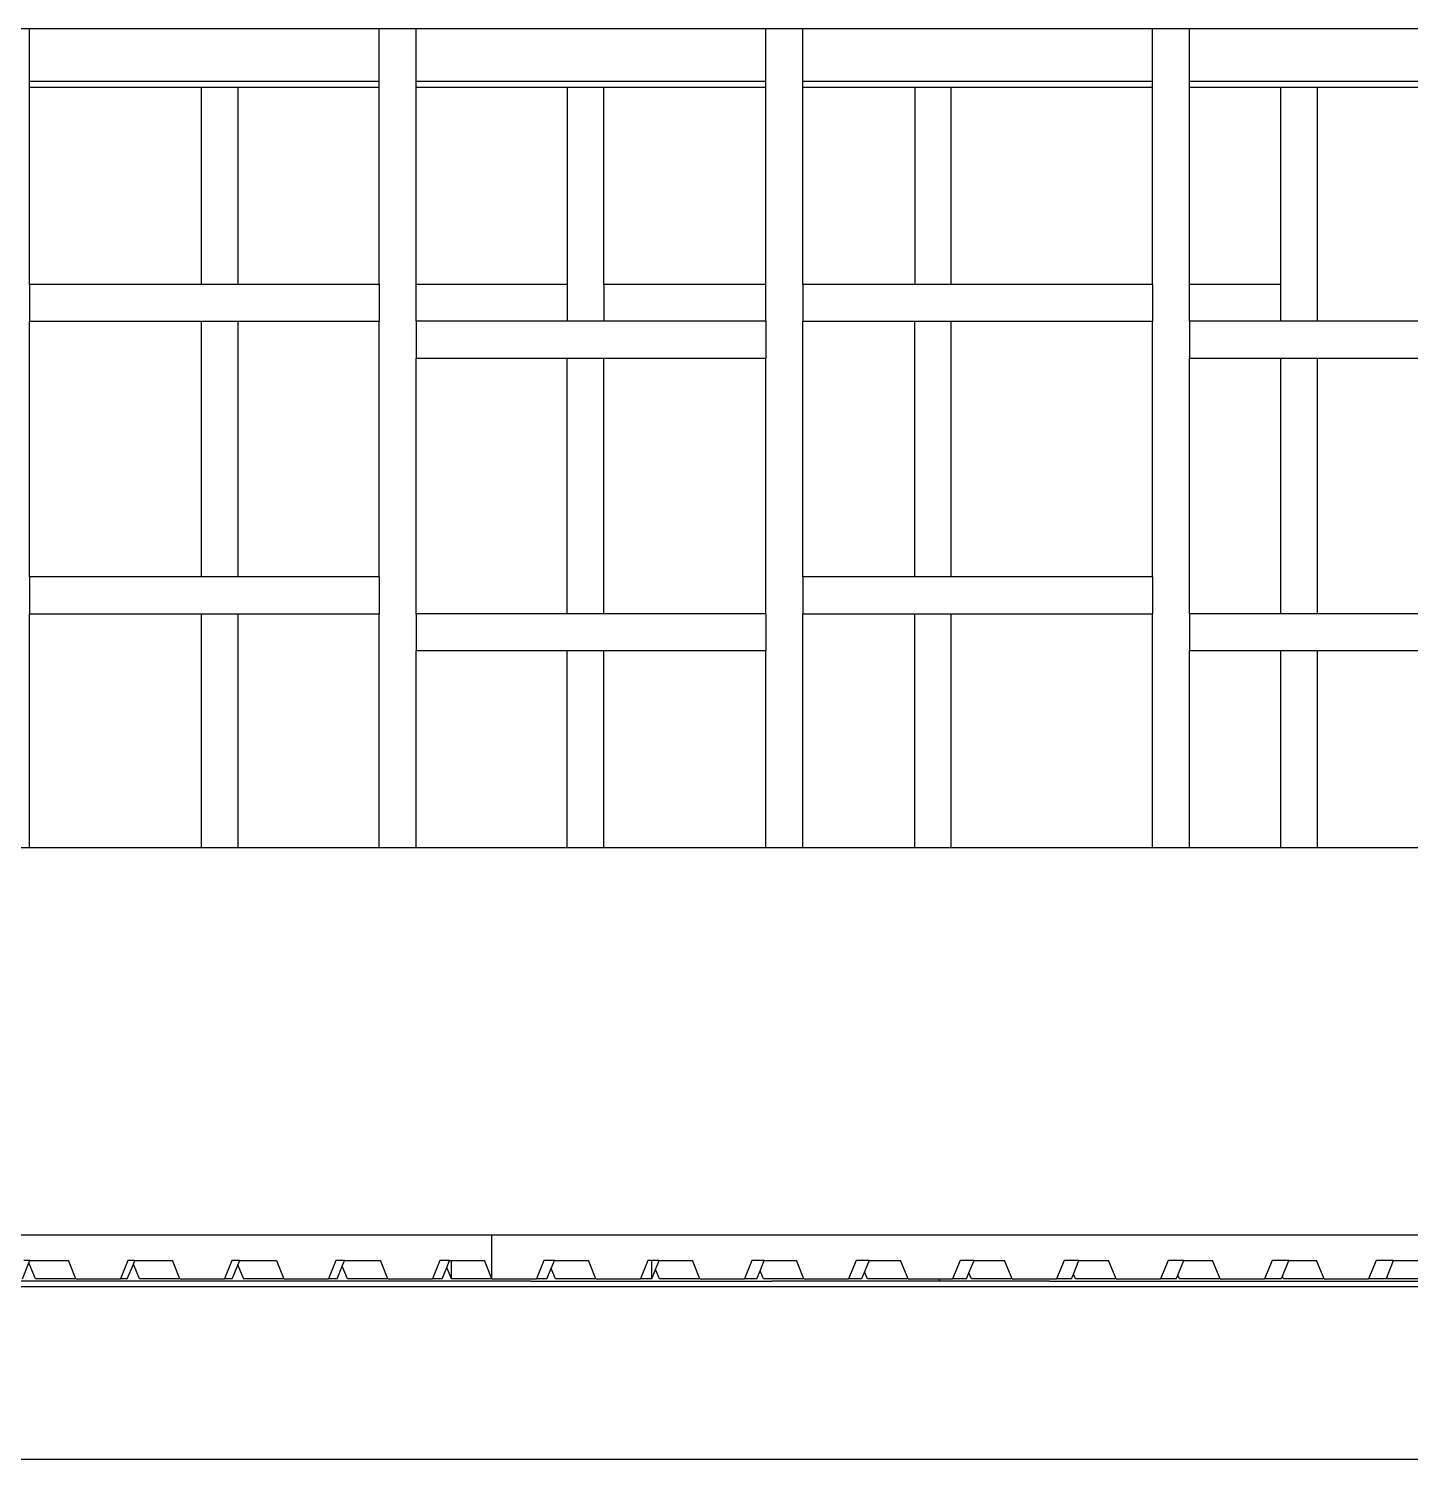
# Model space of a CAD drawing. Extents: x -60 to 60, y -13 to 16.
# Drawn here: x 10.004 to 13.756, y 5.357 to 9.241 of the extents above; entities that cross this region are included whole.
import ezdxf

# ---------------------------------------------------------------- set-up
doc = ezdxf.new("R2010")
doc.units = 0
doc.layers.get('0').update_dxf_attribs({"linetype": 'CONTINUOUS'})

msp = doc.modelspace()

# ---------------------------------------------------------------- linework, layer by layer
for p, q in [((9.9064, 9.2407), (10.0064, 9.2407)), ((10.0064, 9.2407), (10.9564, 9.2407)), ((10.0064, 9.0967), (10.0064, 9.2407)), ((10.9564, 9.2407), (11.0564, 9.2407)), ((10.9564, 9.0967), (10.9564, 9.2407)), ((11.0564, 9.2407), (12.0064, 9.2407)), ((11.0564, 9.0967), (11.0564, 9.2407)), ((12.0064, 9.2407), (12.1064, 9.2407)), ((12.0064, 9.0967), (12.0064, 9.2407)), ((12.1064, 9.2407), (13.0564, 9.2407)), ((12.1064, 9.0967), (12.1064, 9.2407)), ((13.0564, 9.2407), (13.1564, 9.2407)), ((13.0564, 9.0967), (13.0564, 9.2407)), ((13.1564, 9.2407), (14.1064, 9.2407)), ((13.1564, 9.0967), (13.1564, 9.2407)), ((10.9564, 9.0967), (10.0064, 9.0967)), ((10.0064, 9.0807), (10.0064, 9.0967)), ((10.9564, 9.0807), (10.9564, 9.0967)), ((12.0064, 9.0967), (11.0564, 9.0967)), ((11.0564, 9.0807), (11.0564, 9.0967)), ((12.0064, 9.0807), (12.0064, 9.0967)), ((13.0564, 9.0967), (12.1064, 9.0967)), ((12.1064, 9.0807), (12.1064, 9.0967)), ((13.0564, 9.0807), (13.0564, 9.0967)), ((14.1064, 9.0967), (13.1564, 9.0967)), ((13.1564, 9.0807), (13.1564, 9.0967)), ((10.0064, 8.5464), (10.0064, 9.0807)), ((10.4736, 9.0807), (10.0064, 9.0807)), ((10.4736, 8.5464), (10.4736, 9.0807)), ((10.5729, 9.0807), (10.4736, 9.0807)), ((10.5729, 8.5464), (10.5729, 9.0807)), ((10.9564, 9.0807), (10.5729, 9.0807)), ((10.9564, 8.5464), (10.9564, 9.0807)), ((11.0564, 8.5464), (11.0564, 9.0807)), ((11.4668, 9.0807), (11.0564, 9.0807)), ((11.4668, 9.0807), (11.4668, 8.5464)), ((11.5662, 9.0807), (11.4668, 9.0807)), ((11.5662, 8.5464), (11.5662, 9.0807)), ((12.0064, 9.0807), (11.5662, 9.0807)), ((12.0064, 8.5464), (12.0064, 9.0807)), ((12.1064, 8.5464), (12.1064, 9.0807)), ((12.4104, 9.0807), (12.1064, 9.0807)), ((12.4104, 9.0807), (12.4104, 8.5464)), ((12.5097, 9.0807), (12.4104, 9.0807)), ((12.5097, 8.5464), (12.5097, 9.0807)), ((13.0564, 9.0807), (12.5097, 9.0807)), ((13.0564, 8.5464), (13.0564, 9.0807)), ((13.1564, 8.5464), (13.1564, 9.0807)), ((13.4037, 9.0807), (13.1564, 9.0807)), ((13.4037, 9.0807), (13.4037, 8.5464)), ((13.503, 9.0807), (13.4037, 9.0807)), ((13.503, 9.0807), (13.503, 8.4464)), ((14.1064, 9.0807), (13.503, 9.0807)), ((10.0064, 8.5464), (10.0064, 8.4464)), ((10.4736, 8.5464), (10.0064, 8.5464)), ((10.5729, 8.5464), (10.4736, 8.5464)), ((10.9564, 8.5464), (10.5729, 8.5464)), ((10.9564, 8.5464), (10.9564, 8.4464)), ((11.4668, 8.5464), (11.0564, 8.5464)), ((11.0564, 8.4464), (11.0564, 8.5464)), ((11.4668, 8.5464), (11.4668, 8.4464)), ((12.0064, 8.5464), (11.5662, 8.5464)), ((11.5662, 8.5464), (11.5662, 8.4464)), ((12.0064, 8.4464), (12.0064, 8.5464)), ((12.4104, 8.5464), (12.1064, 8.5464)), ((12.1064, 8.5464), (12.1064, 8.4464)), ((12.5097, 8.5464), (12.4104, 8.5464)), ((13.0564, 8.5464), (12.5097, 8.5464)), ((13.0564, 8.5464), (13.0564, 8.4464)), ((13.4037, 8.5464), (13.1564, 8.5464)), ((13.1564, 8.4464), (13.1564, 8.5464)), ((13.4037, 8.5464), (13.4037, 8.4464)), ((10.0064, 7.7521), (10.0064, 8.4464)), ((10.0064, 8.4464), (10.4736, 8.4464)), ((10.4736, 7.7521), (10.4736, 8.4464)), ((10.4736, 8.4464), (10.5729, 8.4464)), ((10.5729, 7.7521), (10.5729, 8.4464)), ((10.5729, 8.4464), (10.9564, 8.4464)), ((10.9564, 7.7521), (10.9564, 8.4464)), ((11.4668, 8.4464), (11.0564, 8.4464)), ((11.0564, 8.4464), (11.0564, 8.3464)), ((11.5662, 8.4464), (11.4668, 8.4464)), ((12.0064, 8.4464), (11.5662, 8.4464)), ((12.0064, 8.4464), (12.0064, 8.3464)), ((12.1064, 7.7521), (12.1064, 8.4464)), ((12.1064, 8.4464), (12.4104, 8.4464)), ((12.4104, 7.7521), (12.4104, 8.4464)), ((12.4104, 8.4464), (12.5097, 8.4464)), ((12.5097, 7.7521), (12.5097, 8.4464)), ((12.5097, 8.4464), (13.0564, 8.4464)), ((13.0564, 7.7521), (13.0564, 8.4464)), ((13.4037, 8.4464), (13.1564, 8.4464)), ((13.1564, 8.4464), (13.1564, 8.3464)), ((13.503, 8.4464), (13.4037, 8.4464)), ((14.1064, 8.4464), (13.503, 8.4464)), ((11.0564, 7.6521), (11.0564, 8.3464)), ((11.0564, 8.3464), (11.4668, 8.3464)), ((11.4668, 7.6521), (11.4668, 8.3464)), ((11.4668, 8.3464), (11.5662, 8.3464)), ((11.5662, 7.6521), (11.5662, 8.3464)), ((11.5662, 8.3464), (12.0064, 8.3464)), ((12.0064, 7.6521), (12.0064, 8.3464)), ((13.1564, 7.6521), (13.1564, 8.3464)), ((13.1564, 8.3464), (13.4037, 8.3464)), ((13.4037, 8.3464), (13.4037, 7.6521)), ((13.4037, 8.3464), (13.503, 8.3464)), ((13.503, 8.3464), (13.503, 7.6521)), ((13.503, 8.3464), (14.1064, 8.3464)), ((10.0064, 7.7521), (10.0064, 7.6521)), ((10.4736, 7.7521), (10.0064, 7.7521)), ((10.5729, 7.7521), (10.4736, 7.7521)), ((10.9564, 7.7521), (10.5729, 7.7521)), ((10.9564, 7.7521), (10.9564, 7.6521)), ((12.1064, 7.7521), (12.1064, 7.6521)), ((12.4104, 7.7521), (12.1064, 7.7521)), ((12.5097, 7.7521), (12.4104, 7.7521)), ((13.0564, 7.7521), (12.5097, 7.7521)), ((13.0564, 7.7521), (13.0564, 7.6521)), ((10.0064, 7.0164), (10.0064, 7.6521)), ((10.0064, 7.6521), (10.4736, 7.6521)), ((10.4736, 7.0164), (10.4736, 7.6521)), ((10.4736, 7.6521), (10.5729, 7.6521)), ((10.5729, 7.0164), (10.5729, 7.6521)), ((10.5729, 7.6521), (10.9564, 7.6521)), ((10.9564, 7.0164), (10.9564, 7.6521)), ((11.0564, 7.6521), (11.0564, 7.5521)), ((11.4668, 7.6521), (11.0564, 7.6521)), ((11.5662, 7.6521), (11.4668, 7.6521)), ((12.0064, 7.6521), (11.5662, 7.6521)), ((12.0064, 7.6521), (12.0064, 7.5521)), ((12.1064, 7.0164), (12.1064, 7.6521)), ((12.1064, 7.6521), (12.4104, 7.6521)), ((12.4104, 7.0164), (12.4104, 7.6521)), ((12.4104, 7.6521), (12.5097, 7.6521)), ((12.5097, 7.0164), (12.5097, 7.6521)), ((12.5097, 7.6521), (13.0564, 7.6521)), ((13.0564, 7.0164), (13.0564, 7.6521)), ((13.1564, 7.6521), (13.1564, 7.5521)), ((13.4037, 7.6521), (13.1564, 7.6521)), ((13.503, 7.6521), (13.4037, 7.6521)), ((14.1064, 7.6521), (13.503, 7.6521)), ((11.0564, 7.0164), (11.0564, 7.5521)), ((11.0564, 7.5521), (11.4668, 7.5521)), ((11.4668, 7.0164), (11.4668, 7.5521)), ((11.4668, 7.5521), (11.5662, 7.5521)), ((11.5662, 7.0164), (11.5662, 7.5521)), ((11.5662, 7.5521), (12.0064, 7.5521)), ((12.0064, 7.0164), (12.0064, 7.5521)), ((13.1564, 7.0164), (13.1564, 7.5521)), ((13.1564, 7.5521), (13.4037, 7.5521)), ((13.4037, 7.5521), (13.4037, 7.0164)), ((13.4037, 7.5521), (13.503, 7.5521)), ((13.503, 7.5521), (13.503, 7.0164)), ((13.503, 7.5521), (14.1064, 7.5521)), ((10.0064, 7.0164), (9.9064, 7.0164)), ((10.4736, 7.0164), (10.0064, 7.0164)), ((10.5729, 7.0164), (10.4736, 7.0164)), ((10.9564, 7.0164), (10.5729, 7.0164)), ((11.0564, 7.0164), (10.9564, 7.0164)), ((11.4668, 7.0164), (11.0564, 7.0164)), ((11.5662, 7.0164), (11.4668, 7.0164)), ((12.0064, 7.0164), (11.5662, 7.0164)), ((12.1064, 7.0164), (12.0064, 7.0164)), ((12.4104, 7.0164), (12.1064, 7.0164)), ((12.5097, 7.0164), (12.4104, 7.0164)), ((13.0564, 7.0164), (12.5097, 7.0164)), ((13.1564, 7.0164), (13.0564, 7.0164)), ((13.4037, 7.0164), (13.1564, 7.0164)), ((13.503, 7.0164), (13.4037, 7.0164)), ((14.1064, 7.0164), (13.503, 7.0164)), ((8.156, 5.9664), (11.2625, 5.9664)), ((11.2625, 5.8464), (11.2625, 5.9664)), ((11.2625, 5.9664), (14.3691, 5.9664)), ((9.9874, 5.8464), (10.0052, 5.89)), ((10.0078, 5.8964), (9.9916, 5.8964)), ((10.0052, 5.89), (10.0078, 5.8964)), ((10.0227, 5.8464), (10.0052, 5.89)), ((10.0078, 5.8964), (10.1127, 5.8964)), ((10.1328, 5.8464), (10.1127, 5.8964)), ((10.2741, 5.8964), (10.2539, 5.8464)), ((10.2723, 5.8464), (10.2888, 5.887)), ((10.2926, 5.8964), (10.2741, 5.8964)), ((10.2888, 5.887), (10.2926, 5.8964)), ((10.3052, 5.8464), (10.2888, 5.887)), ((10.2926, 5.8964), (10.3951, 5.8964)), ((10.4153, 5.8464), (10.3951, 5.8964)), ((10.5565, 5.8964), (10.5363, 5.8464)), ((10.5775, 5.8964), (10.5565, 5.8964)), ((10.5571, 5.8464), (10.5724, 5.884)), ((10.5724, 5.884), (10.5775, 5.8964)), ((10.5724, 5.884), (10.5876, 5.8464)), ((10.5775, 5.8964), (10.6775, 5.8964)), ((10.6775, 5.8964), (10.6977, 5.8464)), ((10.8389, 5.8964), (10.8187, 5.8464)), ((10.8623, 5.8964), (10.8389, 5.8964)), ((10.842, 5.8464), (10.856, 5.881)), ((10.856, 5.881), (10.8623, 5.8964)), ((10.87, 5.8464), (10.856, 5.881)), ((10.8623, 5.8964), (10.9599, 5.8964)), ((10.9801, 5.8464), (10.9599, 5.8964)), ((11.1213, 5.8964), (11.1011, 5.8464)), ((11.1472, 5.8964), (11.1213, 5.8964)), ((11.1268, 5.8464), (11.1397, 5.878)), ((11.1397, 5.878), (11.1472, 5.8964)), ((11.1524, 5.8464), (11.1397, 5.878)), ((11.1472, 5.8964), (11.1524, 5.8964)), ((11.1524, 5.8464), (11.1524, 5.8964)), ((11.1524, 5.8964), (11.2423, 5.8964)), ((11.2625, 5.8464), (11.2423, 5.8964)), ((11.4037, 5.8964), (11.3835, 5.8464)), ((11.432, 5.8964), (11.4037, 5.8964)), ((11.4117, 5.8464), (11.4233, 5.8749)), ((11.4233, 5.8749), (11.432, 5.8964)), ((11.4348, 5.8464), (11.4233, 5.8749)), ((11.432, 5.8964), (11.5247, 5.8964)), ((11.5449, 5.8464), (11.5247, 5.8964)), ((11.6861, 5.8964), (11.666, 5.8464)), ((11.6965, 5.8964), (11.6861, 5.8964)), ((11.6965, 5.8464), (11.6965, 5.8964)), ((11.7169, 5.8964), (11.6965, 5.8964)), ((11.6965, 5.8464), (11.7069, 5.8719)), ((11.7069, 5.8719), (11.7169, 5.8964)), ((11.7172, 5.8464), (11.7069, 5.8719)), ((11.7169, 5.8964), (11.8072, 5.8964)), ((11.8273, 5.8464), (11.8072, 5.8964)), ((11.9685, 5.8964), (11.9484, 5.8464)), ((12.0017, 5.8964), (11.9685, 5.8964)), ((11.9814, 5.8464), (11.9906, 5.8689)), ((11.9906, 5.8689), (12.0017, 5.8964)), ((11.9996, 5.8464), (11.9906, 5.8689)), ((12.0017, 5.8964), (12.0896, 5.8964)), ((12.1097, 5.8464), (12.0896, 5.8964)), ((12.251, 5.8964), (12.2308, 5.8464)), ((12.2866, 5.8964), (12.251, 5.8964)), ((12.2742, 5.8659), (12.2663, 5.8464)), ((12.2866, 5.8964), (12.2742, 5.8659)), ((12.2821, 5.8464), (12.2742, 5.8659)), ((12.2866, 5.8964), (12.372, 5.8964)), ((12.3922, 5.8464), (12.372, 5.8964)), ((12.5334, 5.8964), (12.5132, 5.8464)), ((12.5715, 5.8964), (12.5334, 5.8964)), ((12.5578, 5.8629), (12.5715, 5.8964)), ((12.5715, 5.8964), (12.6544, 5.8964)), ((12.6746, 5.8464), (12.6544, 5.8964)), ((12.8158, 5.8964), (12.7956, 5.8464)), ((12.8563, 5.8964), (12.8158, 5.8964)), ((12.8415, 5.8599), (12.8563, 5.8964)), ((12.8563, 5.8964), (12.9368, 5.8964)), ((12.957, 5.8464), (12.9368, 5.8964)), ((13.0982, 5.8964), (13.078, 5.8464)), ((13.1412, 5.8964), (13.0982, 5.8964)), ((13.1251, 5.8569), (13.1412, 5.8964)), ((13.1412, 5.8964), (13.2192, 5.8964)), ((13.2394, 5.8464), (13.2192, 5.8964)), ((13.3806, 5.8964), (13.3604, 5.8464)), ((13.426, 5.8964), (13.3806, 5.8964)), ((13.4087, 5.8538), (13.426, 5.8964)), ((13.426, 5.8964), (13.5016, 5.8964)), ((13.5218, 5.8464), (13.5016, 5.8964)), ((13.663, 5.8964), (13.6428, 5.8464)), ((13.7109, 5.8964), (13.663, 5.8964)), ((13.6923, 5.8508), (13.7109, 5.8964)), ((13.7109, 5.8964), (13.7841, 5.8964)), ((11.3681, 5.8407), (9.5252, 5.8407)), ((10.1328, 5.8464), (10.0227, 5.8464)), ((10.1328, 5.8464), (10.2539, 5.8464)), ((10.2723, 5.8464), (10.2539, 5.8464)), ((10.4153, 5.8464), (10.3052, 5.8464)), ((10.4153, 5.8464), (10.5363, 5.8464)), ((10.5571, 5.8464), (10.5363, 5.8464)), ((10.6977, 5.8464), (10.5876, 5.8464)), ((10.6977, 5.8464), (10.8187, 5.8464)), ((10.842, 5.8464), (10.8187, 5.8464)), ((10.9801, 5.8464), (10.87, 5.8464)), ((10.9801, 5.8464), (11.1011, 5.8464)), ((11.1268, 5.8464), (11.1011, 5.8464)), ((11.2625, 5.8464), (11.1524, 5.8464)), ((11.2625, 5.8464), (11.3626, 5.8464)), ((11.3626, 5.8464), (11.3835, 5.8464)), ((11.3681, 5.8407), (12.0223, 5.8407)), ((11.4117, 5.8464), (11.3835, 5.8464)), ((11.5449, 5.8464), (11.4348, 5.8464)), ((11.5449, 5.8464), (11.666, 5.8464)), ((11.6965, 5.8464), (11.666, 5.8464)), ((11.8273, 5.8464), (11.7172, 5.8464)), ((11.8273, 5.8464), (11.9484, 5.8464)), ((11.9814, 5.8464), (11.9484, 5.8464)), ((12.0216, 5.8464), (11.9996, 5.8464)), ((12.1097, 5.8464), (12.0216, 5.8464)), ((12.4792, 5.8407), (12.0223, 5.8407)), ((12.1097, 5.8464), (12.2308, 5.8464)), ((12.2663, 5.8464), (12.2308, 5.8464)), ((12.3922, 5.8464), (12.2821, 5.8464)), ((12.3922, 5.8464), (12.4759, 5.8464)), ((12.4792, 5.8407), (12.4759, 5.8464)), ((12.4759, 5.8464), (12.5132, 5.8464)), ((12.7442, 5.8407), (12.4792, 5.8407)), ((12.5511, 5.8464), (12.5132, 5.8464)), ((12.5511, 5.8464), (12.5578, 5.8629)), ((12.5645, 5.8464), (12.5578, 5.8629)), ((12.6746, 5.8464), (12.5645, 5.8464)), ((12.6746, 5.8464), (12.7195, 5.8464)), ((12.7195, 5.8464), (12.7523, 5.8464)), ((12.7764, 5.8407), (12.7442, 5.8407)), ((12.7523, 5.8464), (12.7956, 5.8464)), ((12.7764, 5.8407), (14.2438, 5.8407)), ((12.836, 5.8464), (12.7956, 5.8464)), ((12.836, 5.8464), (12.8415, 5.8599)), ((12.8469, 5.8464), (12.8415, 5.8599)), ((12.957, 5.8464), (12.8469, 5.8464)), ((12.957, 5.8464), (13.078, 5.8464)), ((13.1208, 5.8464), (13.078, 5.8464)), ((13.1208, 5.8464), (13.1251, 5.8569)), ((13.1293, 5.8464), (13.1251, 5.8569)), ((13.2394, 5.8464), (13.1293, 5.8464)), ((13.2394, 5.8464), (13.3604, 5.8464)), ((13.4057, 5.8464), (13.3604, 5.8464)), ((13.4057, 5.8464), (13.4087, 5.8538)), ((13.4117, 5.8464), (13.4087, 5.8538)), ((13.5218, 5.8464), (13.4117, 5.8464)), ((13.5218, 5.8464), (13.6428, 5.8464)), ((13.6905, 5.8464), (13.6428, 5.8464)), ((13.6905, 5.8464), (13.6923, 5.8508)), ((13.6923, 5.8508), (13.6941, 5.8464)), ((13.8042, 5.8464), (13.6941, 5.8464)), ((17.3564, 5.8247), (2.6564, 5.8247)), ((17.3564, 5.3567), (2.6564, 5.3567))]:
    msp.add_line(p, q)

doc.saveas('drawing.dxf')
